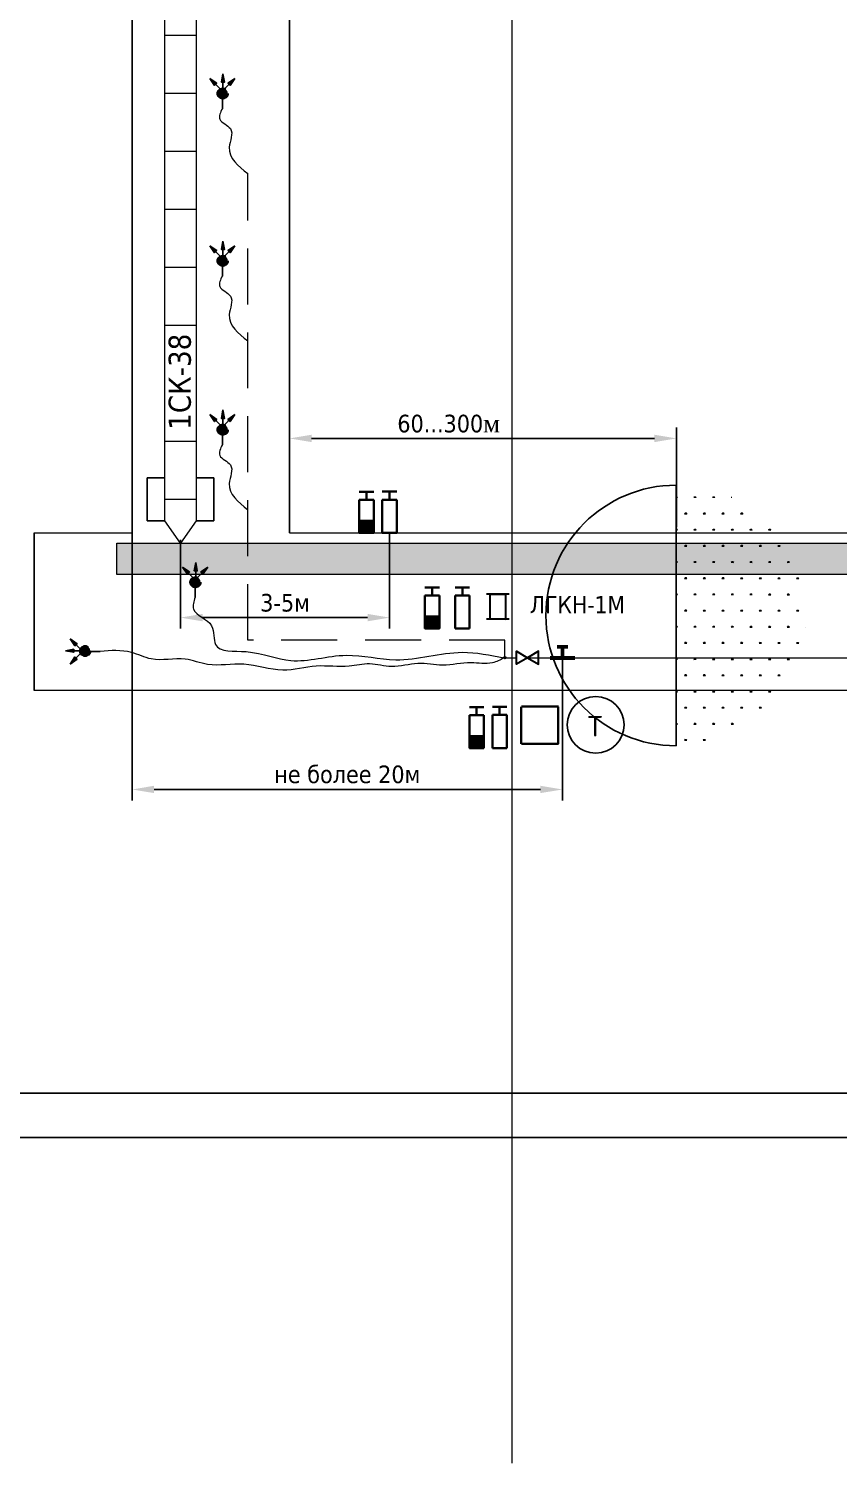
# Model space of a CAD drawing. Header units: millimetres. Extents: x -68401 to -62983, y -49823 to -45544.
# Drawn here: x -63442 to -63350, y -49811.5 to -49648.6 of the extents above; entities that cross this region are included whole.
import ezdxf
from ezdxf.enums import TextEntityAlignment as Align

# ---------------------------------------------------------------- set-up
doc = ezdxf.new("R2010")
doc.units = ezdxf.units.MM
doc.header["$PDMODE"] = 2
doc.header["$PDSIZE"] = 100
doc.linetypes.add('ACAD_ISO10W100', pattern=[18, 12, -3, 0, -3])
doc.linetypes.add('DASHED2', pattern=[9.525, 6.35, -3.175])
doc.layers.add('01', color=7, linetype='Continuous')
doc.styles.get("Standard").update_dxf_attribs({"font": 'TAHOMA.TTF', "height": 2})
doc.styles.add('USER2', font='complex')
doc.styles.add('стиль', font='TAHOMA.TTF')
doc.dimstyles.new('25', dxfattribs={"dimtxt": 2.5, "dimasz": 2.5, "dimexe": 1.25, "dimexo": 0.625, "dimtad": 1, "dimdec": 0, "dimlfac": 25, "dimtxsty": 'Standard', "dimcen": 2.5, "dimadec": 0, "dimazin": 0, "dimtfac": 1, "dimtdec": 0, "dimtmove": 0, "dimatfit": 3, "dimfxl": 0, "dimarcsym": 0})

# ---------------------------------------------------------------- blocks, each defined once
blk = doc.blocks.new('кран ПП')
at = {"color": 0, "const_width": 2.7}
for points in [[(2014259.9, -242290.6), (2014268, -242290.6)], [(2014263.9, -242298.8), (2014263.9, -242291.3)], [(2014254.9, -242298.8), (2014273, -242298.8)]]:
    blk.add_lwpolyline(points, dxfattribs=at)
blk = doc.blocks.new('*D919')
at = {"color": 0, "linetype": 'ByBlock', "lineweight": -2, "ltscale": 0.3}
for p, q in [((-63430.26, -49705.86), (-63430.26, -49736.25)), ((-63381.37, -49720.04), (-63381.37, -49736.25)), ((-63427.76, -49735), (-63383.87, -49735))]:
    blk.add_line(p, q, dxfattribs=at)
at = {"color": 0, "lineweight": 15, "ltscale": 0.3}
for points in [[(-63427.76, -49734.58), (-63427.76, -49735.41), (-63430.26, -49735)], [(-63383.87, -49734.58), (-63383.87, -49735.41), (-63381.37, -49735)]]:
    blk.add_solid(points, dxfattribs=at)
at = {"layer": 'Defpoints', "color": 0, "lineweight": 15, "ltscale": 0.3}
for p in [(-63430.26, -49705.86), (-63381.37, -49720.04), (-63381.37, -49735)]:
    blk.add_point(p, dxfattribs=at)
at = {"color": 0, "lineweight": 15, "ltscale": 0.3, "insert": (-63405.82, -49733.3), "char_height": 2, "attachment_point": 5}
blk.add_mtext('не более 20м', dxfattribs=at)
blk = doc.blocks.new('Телефон')
at = {"color": 112, "linetype": 'Continuous'}
blk.add_circle((-148626, -33347), 1249, dxfattribs=at)
at = {"color": 112, "linetype": 'Continuous', "style": 'USER2', "text_generation_flag": 2}
blk.add_text('Т', height=900, rotation=0.46269, dxfattribs=at).set_placement((-148647, -33860), align=Align.CENTER)
blk = doc.blocks.new('*D933')
at = {"color": 0, "lineweight": -2, "ltscale": 0.3}
for p, q in [((-63401.02, -49705.75), (-63401.02, -49716.74)), ((-63424.76, -49706.66), (-63424.76, -49716.74)), ((-63422.26, -49715.49), (-63403.52, -49715.49))]:
    blk.add_line(p, q, dxfattribs=at)
at = {"color": 0, "lineweight": 15, "ltscale": 0.3}
for points in [[(-63422.26, -49715.07), (-63422.26, -49715.91), (-63424.76, -49715.49)], [(-63403.52, -49715.07), (-63403.52, -49715.91), (-63401.02, -49715.49)]]:
    blk.add_solid(points, dxfattribs=at)
at = {"layer": 'Defpoints', "color": 0, "lineweight": 15, "ltscale": 0.3}
for p in [(-63424.76, -49706.03), (-63401.02, -49705.12), (-63401.02, -49715.49)]:
    blk.add_point(p, dxfattribs=at)
at = {"color": 0, "lineweight": 0, "ltscale": 0.3, "insert": (-63412.89, -49713.82), "char_height": 2, "attachment_point": 5}
blk.add_mtext('3-5м', dxfattribs=at)
blk = doc.blocks.new('Сланцевый заслон')
at = {"color": 249, "linetype": 'Continuous', "lineweight": 13}
for p, q in [((-454058, 105950), (-454050, 105950)), ((-453735, 105949), (-453690, 105948)), ((-453724, 105949), (-453731, 105961)), ((-453719, 105949), (-453718, 105966)), ((-453713, 105948), (-453713, 105971)), ((-453707, 105948), (-453707, 105966)), ((-453702, 105948), (-453694, 105961)), ((-453376, 105947), (-453331, 105947)), ((-453365, 105947), (-453372, 105959)), ((-453359, 105947), (-453359, 105965)), ((-453354, 105947), (-453353, 105969)), ((-453348, 105947), (-453348, 105965)), ((-453342, 105947), (-453335, 105959)), ((-453017, 105945), (-452990, 105945)), ((-453005, 105945), (-453013, 105958)), ((-453000, 105945), (-453000, 105963)), ((-452994, 105945), (-452994, 105967))]:
    blk.add_line(p, q, dxfattribs=at)
at = {"layer": '01', "color": 249, "linetype": 'Continuous'}
for p, q in [((-452988, 106184), (-453013, 101168)), ((-454276, 105640), (-454231, 105640)), ((-454265, 105640), (-454272, 105652)), ((-454259, 105640), (-454259, 105658)), ((-454254, 105640), (-454253, 105662)), ((-454248, 105640), (-454248, 105658)), ((-454242, 105640), (-454235, 105652)), ((-453917, 105638), (-453872, 105638)), ((-453905, 105638), (-453912, 105651)), ((-453900, 105638), (-453900, 105656)), ((-453894, 105638), (-453894, 105661)), ((-453889, 105638), (-453888, 105656)), ((-453883, 105638), (-453876, 105650)), ((-453557, 105637), (-453512, 105636)), ((-453546, 105636), (-453553, 105649)), ((-453540, 105636), (-453540, 105654)), ((-453535, 105636), (-453535, 105659)), ((-453529, 105636), (-453529, 105654)), ((-453524, 105636), (-453516, 105649)), ((-453198, 105635), (-453153, 105635)), ((-453187, 105635), (-453194, 105647)), ((-453181, 105635), (-453181, 105653)), ((-453175, 105635), (-453175, 105657)), ((-453170, 105635), (-453170, 105653)), ((-453164, 105635), (-453157, 105647)), ((-454817, 105331), (-454772, 105331)), ((-454805, 105331), (-454812, 105344)), ((-454800, 105331), (-454800, 105349)), ((-454794, 105331), (-454794, 105354)), ((-454788, 105331), (-454788, 105349)), ((-454783, 105331), (-454776, 105344)), ((-454457, 105330), (-454412, 105329)), ((-454446, 105330), (-454453, 105342)), ((-454440, 105330), (-454440, 105348)), ((-454435, 105330), (-454435, 105352)), ((-454429, 105330), (-454429, 105347)), ((-454423, 105329), (-454416, 105342)), ((-454098, 105328), (-454053, 105328)), ((-454087, 105328), (-454094, 105340)), ((-454081, 105328), (-454081, 105346)), ((-454075, 105328), (-454075, 105350)), ((-454070, 105328), (-454070, 105346)), ((-454064, 105328), (-454057, 105340)), ((-453738, 105326), (-453694, 105326)), ((-453727, 105326), (-453734, 105339)), ((-453722, 105326), (-453721, 105344)), ((-453716, 105326), (-453716, 105348)), ((-453710, 105326), (-453710, 105344)), ((-453705, 105326), (-453697, 105338)), ((-453379, 105324), (-453334, 105324)), ((-453368, 105324), (-453375, 105337)), ((-453362, 105324), (-453362, 105342)), ((-453357, 105324), (-453356, 105347)), ((-453351, 105324), (-453351, 105342)), ((-453345, 105324), (-453338, 105337)), ((-453020, 105323), (-452993, 105323)), ((-453008, 105323), (-453016, 105335)), ((-453003, 105323), (-453003, 105341)), ((-452997, 105323), (-452997, 105345)), ((-454998, 105021), (-454953, 105021)), ((-454987, 105021), (-454994, 105033)), ((-454981, 105021), (-454981, 105039)), ((-454975, 105021), (-454975, 105043)), ((-454970, 105021), (-454970, 105039)), ((-454964, 105021), (-454957, 105033)), ((-454638, 105019), (-454593, 105019)), ((-454627, 105019), (-454634, 105032)), ((-454622, 105019), (-454621, 105037)), ((-454616, 105019), (-454616, 105042)), ((-454610, 105019), (-454610, 105037)), ((-454605, 105019), (-454597, 105032)), ((-454279, 105018), (-454234, 105017)), ((-454268, 105017), (-454275, 105030)), ((-454262, 105017), (-454262, 105035)), ((-454257, 105017), (-454256, 105040)), ((-454251, 105017), (-454251, 105035)), ((-454245, 105017), (-454238, 105030)), ((-453920, 105016), (-453875, 105016)), ((-453908, 105016), (-453916, 105028)), ((-453903, 105016), (-453903, 105034)), ((-453897, 105016), (-453897, 105038)), ((-453892, 105016), (-453891, 105034)), ((-453886, 105016), (-453879, 105028)), ((-453560, 105014), (-453515, 105014)), ((-453549, 105014), (-453556, 105026)), ((-453543, 105014), (-453543, 105032)), ((-453538, 105014), (-453538, 105036)), ((-453532, 105014), (-453532, 105032)), ((-453527, 105014), (-453519, 105026)), ((-453201, 105012), (-453156, 105012)), ((-453190, 105012), (-453197, 105025)), ((-453184, 105012), (-453184, 105030)), ((-453178, 105012), (-453178, 105035)), ((-453173, 105012), (-453173, 105030)), ((-453167, 105012), (-453160, 105025)), ((-455179, 104711), (-455134, 104710)), ((-455168, 104711), (-455175, 104723)), ((-455162, 104711), (-455162, 104729)), ((-455156, 104711), (-455156, 104733)), ((-455151, 104711), (-455151, 104729)), ((-455145, 104711), (-455138, 104723)), ((-454820, 104709), (-454775, 104709)), ((-454808, 104709), (-454815, 104721)), ((-454803, 104709), (-454803, 104727)), ((-454797, 104709), (-454797, 104731)), ((-454791, 104709), (-454791, 104727)), ((-454786, 104709), (-454779, 104721)), ((-454460, 104707), (-454415, 104707)), ((-454449, 104707), (-454456, 104720)), ((-454443, 104707), (-454443, 104725)), ((-454438, 104707), (-454438, 104730)), ((-454432, 104707), (-454432, 104725)), ((-454427, 104707), (-454419, 104719)), ((-454101, 104705), (-454056, 104705)), ((-454090, 104705), (-454097, 104718)), ((-454084, 104705), (-454084, 104723)), ((-454078, 104705), (-454078, 104728)), ((-454073, 104705), (-454073, 104723)), ((-454067, 104705), (-454060, 104718)), ((-453741, 104704), (-453697, 104703)), ((-453730, 104704), (-453737, 104716)), ((-453725, 104704), (-453725, 104722)), ((-453719, 104704), (-453719, 104726)), ((-453713, 104704), (-453713, 104722)), ((-453708, 104704), (-453701, 104716)), ((-453382, 104702), (-453337, 104702)), ((-453371, 104702), (-453378, 104714)), ((-453365, 104702), (-453365, 104720)), ((-453360, 104702), (-453360, 104724)), ((-453354, 104702), (-453354, 104720)), ((-453348, 104702), (-453341, 104714)), ((-453023, 104700), (-452996, 104700)), ((-453011, 104700), (-453019, 104713)), ((-453006, 104700), (-453006, 104718)), ((-453000, 104700), (-453000, 104723)), ((-455360, 104400), (-455315, 104400)), ((-455349, 104400), (-455356, 104413)), ((-455343, 104400), (-455343, 104418)), ((-455338, 104400), (-455338, 104423)), ((-455332, 104400), (-455332, 104418)), ((-455326, 104400), (-455319, 104413)), ((-455001, 104399), (-454956, 104398)), ((-454990, 104399), (-454997, 104411)), ((-454984, 104398), (-454984, 104416)), ((-454978, 104398), (-454978, 104421)), ((-454973, 104398), (-454973, 104416)), ((-454967, 104398), (-454960, 104411)), ((-454641, 104397), (-454596, 104397)), ((-454630, 104397), (-454637, 104409)), ((-454625, 104397), (-454624, 104415)), ((-454619, 104397), (-454619, 104419)), ((-454613, 104397), (-454613, 104415)), ((-454608, 104397), (-454600, 104409)), ((-454282, 104395), (-454237, 104395)), ((-454271, 104395), (-454278, 104408)), ((-454265, 104395), (-454265, 104413)), ((-454260, 104395), (-454259, 104417)), ((-454254, 104395), (-454254, 104413)), ((-454248, 104395), (-454241, 104407)), ((-453923, 104393), (-453878, 104393)), ((-453911, 104393), (-453919, 104406)), ((-453906, 104393), (-453906, 104411)), ((-453900, 104393), (-453900, 104416)), ((-453895, 104393), (-453894, 104411)), ((-453889, 104393), (-453882, 104406)), ((-453563, 104392), (-453518, 104391)), ((-453552, 104392), (-453559, 104404)), ((-453546, 104392), (-453546, 104409)), ((-453541, 104391), (-453541, 104414)), ((-453535, 104391), (-453535, 104409)), ((-453530, 104391), (-453522, 104404)), ((-453204, 104390), (-453159, 104390)), ((-453193, 104390), (-453200, 104402)), ((-453187, 104390), (-453187, 104408)), ((-453181, 104390), (-453181, 104412)), ((-453176, 104390), (-453176, 104408)), ((-453170, 104390), (-453163, 104402)), ((-455182, 104088), (-455137, 104088)), ((-455171, 104088), (-455178, 104101)), ((-455165, 104088), (-455165, 104106)), ((-455160, 104088), (-455159, 104111)), ((-455154, 104088), (-455154, 104106)), ((-455148, 104088), (-455141, 104100)), ((-454823, 104086), (-454778, 104086)), ((-454811, 104086), (-454818, 104099)), ((-454806, 104086), (-454806, 104104)), ((-454800, 104086), (-454800, 104109)), ((-454795, 104086), (-454794, 104104)), ((-454789, 104086), (-454782, 104099)), ((-454463, 104085), (-454418, 104085)), ((-454452, 104085), (-454459, 104097)), ((-454446, 104085), (-454446, 104103)), ((-454441, 104085), (-454441, 104107)), ((-454435, 104085), (-454435, 104103)), ((-454430, 104085), (-454422, 104097)), ((-454104, 104083), (-454059, 104083)), ((-454093, 104083), (-454100, 104095)), ((-454087, 104083), (-454087, 104101)), ((-454081, 104083), (-454081, 104105)), ((-454076, 104083), (-454076, 104101)), ((-454070, 104083), (-454063, 104095)), ((-453744, 104081), (-453700, 104081)), ((-453733, 104081), (-453740, 104094)), ((-453728, 104081), (-453728, 104099)), ((-453722, 104081), (-453722, 104104)), ((-453716, 104081), (-453716, 104099)), ((-453711, 104081), (-453704, 104093)), ((-453374, 104079), (-453381, 104092)), ((-453368, 104079), (-453368, 104097)), ((-453363, 104079), (-453363, 104102)), ((-453357, 104079), (-453357, 104097)), ((-453351, 104079), (-453344, 104092)), ((-453014, 104078), (-453022, 104090)), ((-453009, 104078), (-453009, 104096)), ((-453003, 104078), (-453003, 104100)), ((-453385, 104079), (-453340, 104079)), ((-453026, 104078), (-452999, 104078)), ((-455363, 103778), (-455318, 103778)), ((-455352, 103778), (-455359, 103790)), ((-455346, 103778), (-455346, 103796)), ((-455341, 103778), (-455341, 103800)), ((-455335, 103778), (-455335, 103796)), ((-455329, 103778), (-455322, 103790)), ((-455004, 103776), (-454959, 103776)), ((-454993, 103776), (-455000, 103789)), ((-454987, 103776), (-454987, 103794)), ((-454981, 103776), (-454981, 103798)), ((-454976, 103776), (-454976, 103794)), ((-454970, 103776), (-454963, 103788)), ((-454644, 103774), (-454599, 103774)), ((-454633, 103774), (-454640, 103787)), ((-454628, 103774), (-454627, 103792)), ((-454622, 103774), (-454622, 103797)), ((-454616, 103774), (-454616, 103792)), ((-454611, 103774), (-454603, 103787)), ((-454285, 103773), (-454240, 103772)), ((-454274, 103773), (-454281, 103785)), ((-454268, 103773), (-454268, 103791)), ((-454263, 103773), (-454262, 103795)), ((-454257, 103772), (-454257, 103790)), ((-454251, 103772), (-454244, 103785)), ((-453926, 103771), (-453881, 103771)), ((-453914, 103771), (-453922, 103783)), ((-453909, 103771), (-453909, 103789)), ((-453903, 103771), (-453903, 103793)), ((-453898, 103771), (-453898, 103789)), ((-453892, 103771), (-453885, 103783)), ((-453566, 103769), (-453521, 103769)), ((-453555, 103769), (-453562, 103782)), ((-453549, 103769), (-453549, 103787)), ((-453544, 103769), (-453544, 103791)), ((-453538, 103769), (-453538, 103787)), ((-453533, 103769), (-453525, 103781)), ((-453207, 103767), (-453162, 103767)), ((-453196, 103767), (-453203, 103780)), ((-453190, 103767), (-453190, 103785)), ((-453184, 103767), (-453184, 103790)), ((-453179, 103767), (-453179, 103785)), ((-453173, 103767), (-453166, 103780)), ((-455500, 103467), (-455499, 103467)), ((-455185, 103466), (-455140, 103466)), ((-455174, 103466), (-455181, 103478)), ((-455168, 103466), (-455168, 103484)), ((-455163, 103466), (-455162, 103488)), ((-455157, 103466), (-455157, 103484)), ((-455151, 103466), (-455144, 103478)), ((-454826, 103464), (-454781, 103464)), ((-454814, 103464), (-454822, 103476)), ((-454809, 103464), (-454809, 103482)), ((-454803, 103464), (-454803, 103486)), ((-454798, 103464), (-454797, 103482)), ((-454792, 103464), (-454785, 103476)), ((-454466, 103462), (-454421, 103462)), ((-454455, 103462), (-454462, 103475)), ((-454449, 103462), (-454449, 103480)), ((-454444, 103462), (-454444, 103485)), ((-454438, 103462), (-454438, 103480)), ((-454433, 103462), (-454425, 103475)), ((-454107, 103461), (-454062, 103460)), ((-454096, 103460), (-454103, 103473)), ((-454090, 103460), (-454090, 103478)), ((-454084, 103460), (-454084, 103483)), ((-454079, 103460), (-454079, 103478)), ((-454073, 103460), (-454066, 103473)), ((-453747, 103459), (-453703, 103459)), ((-453736, 103459), (-453743, 103471)), ((-453731, 103459), (-453731, 103477)), ((-453725, 103459), (-453725, 103481)), ((-453719, 103459), (-453719, 103477)), ((-453714, 103459), (-453707, 103471)), ((-453388, 103457), (-453343, 103457)), ((-453377, 103457), (-453384, 103469)), ((-453371, 103457), (-453371, 103475)), ((-453366, 103457), (-453366, 103479)), ((-453360, 103457), (-453360, 103475)), ((-453354, 103457), (-453347, 103469)), ((-453029, 103455), (-453002, 103455)), ((-453018, 103455), (-453025, 103468)), ((-453012, 103455), (-453012, 103473)), ((-453006, 103455), (-453006, 103478)), ((-455366, 103155), (-455321, 103155)), ((-455355, 103155), (-455362, 103168)), ((-455349, 103155), (-455349, 103173)), ((-455344, 103155), (-455344, 103178)), ((-455338, 103155), (-455338, 103173)), ((-455333, 103155), (-455325, 103168)), ((-455007, 103154), (-454962, 103153)), ((-454996, 103154), (-455003, 103166)), ((-454990, 103154), (-454990, 103172)), ((-454984, 103154), (-454984, 103176)), ((-454979, 103154), (-454979, 103171)), ((-454973, 103153), (-454966, 103166)), ((-454647, 103152), (-454603, 103152)), ((-454636, 103152), (-454643, 103164)), ((-454631, 103152), (-454631, 103170)), ((-454625, 103152), (-454625, 103174)), ((-454619, 103152), (-454619, 103170)), ((-454614, 103152), (-454607, 103164)), ((-454288, 103150), (-454243, 103150)), ((-454277, 103150), (-454284, 103163)), ((-454271, 103150), (-454271, 103168)), ((-454266, 103150), (-454265, 103173)), ((-454260, 103150), (-454260, 103168)), ((-454254, 103150), (-454247, 103162)), ((-453929, 103148), (-453884, 103148)), ((-453917, 103148), (-453925, 103161)), ((-453912, 103148), (-453912, 103166)), ((-453906, 103148), (-453906, 103171)), ((-453901, 103148), (-453901, 103166)), ((-453895, 103148), (-453888, 103161)), ((-453569, 103147), (-453524, 103146)), ((-453558, 103147), (-453565, 103159)), ((-453552, 103147), (-453552, 103165)), ((-453547, 103147), (-453547, 103169)), ((-453541, 103147), (-453541, 103165)), ((-453536, 103147), (-453528, 103159)), ((-453210, 103145), (-453165, 103145)), ((-453199, 103145), (-453206, 103157)), ((-453193, 103145), (-453193, 103163)), ((-453187, 103145), (-453187, 103167)), ((-453182, 103145), (-453182, 103163)), ((-453176, 103145), (-453169, 103157)), ((-455188, 102843), (-455143, 102843)), ((-455177, 102843), (-455184, 102856)), ((-455171, 102843), (-455171, 102861)), ((-455166, 102843), (-455165, 102866)), ((-455160, 102843), (-455160, 102861)), ((-455154, 102843), (-455147, 102856)), ((-454829, 102842), (-454784, 102841)), ((-454817, 102842), (-454825, 102854)), ((-454812, 102841), (-454812, 102859)), ((-454806, 102841), (-454806, 102864)), ((-454801, 102841), (-454800, 102859)), ((-454795, 102841), (-454788, 102854)), ((-454469, 102840), (-454424, 102840)), ((-454458, 102840), (-454465, 102852)), ((-454452, 102840), (-454452, 102858)), ((-454447, 102840), (-454447, 102862)), ((-454441, 102840), (-454441, 102858)), ((-454436, 102840), (-454428, 102852)), ((-454110, 102838), (-454065, 102838)), ((-454099, 102838), (-454106, 102850)), ((-454093, 102838), (-454093, 102856)), ((-454087, 102838), (-454087, 102860)), ((-454082, 102838), (-454082, 102856)), ((-454076, 102838), (-454069, 102850)), ((-453751, 102836), (-453706, 102836)), ((-453739, 102836), (-453746, 102849)), ((-453734, 102836), (-453734, 102854)), ((-453728, 102836), (-453728, 102859)), ((-453722, 102836), (-453722, 102854)), ((-453717, 102836), (-453710, 102849)), ((-453391, 102835), (-453346, 102834)), ((-453380, 102835), (-453387, 102847)), ((-453374, 102834), (-453374, 102852)), ((-453369, 102834), (-453369, 102857)), ((-453363, 102834), (-453363, 102852)), ((-453357, 102834), (-453350, 102847)), ((-453032, 102833), (-453005, 102833)), ((-453021, 102833), (-453028, 102845)), ((-453015, 102833), (-453015, 102851)), ((-453009, 102833), (-453009, 102855)), ((-455010, 102531), (-454965, 102531)), ((-454999, 102531), (-455006, 102544)), ((-454993, 102531), (-454993, 102549)), ((-454987, 102531), (-454987, 102554)), ((-454982, 102531), (-454982, 102549)), ((-454976, 102531), (-454969, 102543)), ((-454650, 102529), (-454606, 102529)), ((-454639, 102529), (-454646, 102542)), ((-454634, 102529), (-454634, 102547)), ((-454628, 102529), (-454628, 102552)), ((-454622, 102529), (-454622, 102547)), ((-454617, 102529), (-454610, 102542)), ((-454291, 102528), (-454246, 102527)), ((-454280, 102528), (-454287, 102540)), ((-454274, 102528), (-454274, 102546)), ((-454269, 102528), (-454269, 102550)), ((-454263, 102528), (-454263, 102546)), ((-454257, 102528), (-454250, 102540)), ((-453932, 102526), (-453887, 102526)), ((-453920, 102526), (-453928, 102538)), ((-453915, 102526), (-453915, 102544)), ((-453909, 102526), (-453909, 102548)), ((-453904, 102526), (-453904, 102544)), ((-453898, 102526), (-453891, 102538)), ((-453572, 102524), (-453527, 102524)), ((-453561, 102524), (-453568, 102537)), ((-453555, 102524), (-453555, 102542)), ((-453550, 102524), (-453550, 102547)), ((-453544, 102524), (-453544, 102542)), ((-453539, 102524), (-453531, 102536)), ((-453213, 102522), (-453168, 102522)), ((-453202, 102522), (-453209, 102535)), ((-453196, 102522), (-453196, 102540)), ((-453191, 102522), (-453190, 102545)), ((-453185, 102522), (-453185, 102540)), ((-453179, 102522), (-453172, 102535)), ((-454832, 102219), (-454787, 102219)), ((-454820, 102219), (-454828, 102232)), ((-454815, 102219), (-454815, 102237)), ((-454809, 102219), (-454809, 102241)), ((-454804, 102219), (-454804, 102237)), ((-454798, 102219), (-454791, 102231)), ((-454472, 102217), (-454427, 102217)), ((-454461, 102217), (-454468, 102230)), ((-454455, 102217), (-454455, 102235)), ((-454450, 102217), (-454450, 102240)), ((-454444, 102217), (-454444, 102235)), ((-454439, 102217), (-454431, 102230)), ((-454113, 102216), (-454068, 102215)), ((-454102, 102216), (-454109, 102228)), ((-454096, 102216), (-454096, 102234)), ((-454090, 102216), (-454090, 102238)), ((-454085, 102215), (-454085, 102233)), ((-454079, 102215), (-454072, 102228)), ((-453754, 102214), (-453709, 102214)), ((-453742, 102214), (-453749, 102226)), ((-453737, 102214), (-453737, 102232)), ((-453731, 102214), (-453731, 102236)), ((-453725, 102214), (-453725, 102232)), ((-453720, 102214), (-453713, 102226)), ((-453394, 102212), (-453349, 102212)), ((-453383, 102212), (-453390, 102225)), ((-453377, 102212), (-453377, 102230)), ((-453372, 102212), (-453372, 102234)), ((-453366, 102212), (-453366, 102230)), ((-453360, 102212), (-453353, 102224)), ((-453035, 102210), (-453008, 102210)), ((-453024, 102210), (-453031, 102223)), ((-453018, 102210), (-453018, 102228)), ((-453012, 102210), (-453012, 102233)), ((-454653, 101907), (-454609, 101907)), ((-454642, 101907), (-454649, 101919)), ((-454637, 101907), (-454637, 101925)), ((-454631, 101907), (-454631, 101929)), ((-454625, 101907), (-454625, 101925)), ((-454620, 101907), (-454613, 101919)), ((-454294, 101905), (-454249, 101905)), ((-454283, 101905), (-454290, 101918)), ((-454277, 101905), (-454277, 101923)), ((-454272, 101905), (-454272, 101928)), ((-454266, 101905), (-454266, 101923)), ((-454260, 101905), (-454253, 101918)), ((-453935, 101904), (-453890, 101903)), ((-453924, 101903), (-453931, 101916)), ((-453918, 101903), (-453918, 101921)), ((-453912, 101903), (-453912, 101926)), ((-453907, 101903), (-453907, 101921)), ((-453901, 101903), (-453894, 101916)), ((-453575, 101902), (-453530, 101902)), ((-453564, 101902), (-453571, 101914)), ((-453559, 101902), (-453558, 101920)), ((-453553, 101902), (-453553, 101924)), ((-453547, 101902), (-453547, 101920)), ((-453542, 101902), (-453534, 101914)), ((-453216, 101900), (-453171, 101900)), ((-453205, 101900), (-453212, 101912)), ((-453199, 101900), (-453199, 101918)), ((-453194, 101900), (-453193, 101922)), ((-453188, 101900), (-453188, 101918)), ((-453182, 101900), (-453175, 101912)), ((-454105, 101593), (-454112, 101606)), ((-454099, 101593), (-454099, 101611)), ((-454093, 101593), (-454093, 101616)), ((-454088, 101593), (-454088, 101611)), ((-454082, 101593), (-454075, 101605)), ((-453745, 101591), (-453752, 101604)), ((-453740, 101591), (-453740, 101609)), ((-453734, 101591), (-453734, 101614)), ((-453728, 101591), (-453728, 101609)), ((-453723, 101591), (-453716, 101604)), ((-453386, 101590), (-453393, 101602)), ((-453380, 101590), (-453380, 101608)), ((-453375, 101590), (-453375, 101612)), ((-453369, 101590), (-453369, 101607)), ((-453363, 101590), (-453356, 101602)), ((-453027, 101588), (-453034, 101600)), ((-453021, 101588), (-453021, 101606)), ((-453015, 101588), (-453015, 101610)), ((-454116, 101593), (-454071, 101593)), ((-453757, 101591), (-453712, 101591)), ((-453397, 101590), (-453352, 101589)), ((-453038, 101588), (-453011, 101588)), ((-453578, 101279), (-453533, 101279)), ((-453567, 101279), (-453574, 101292)), ((-453562, 101279), (-453561, 101297)), ((-453556, 101279), (-453556, 101302)), ((-453550, 101279), (-453550, 101297)), ((-453545, 101279), (-453537, 101292)), ((-453219, 101278), (-453174, 101277)), ((-453208, 101278), (-453215, 101290)), ((-453202, 101277), (-453202, 101295)), ((-453197, 101277), (-453196, 101300)), ((-453191, 101277), (-453191, 101295)), ((-453185, 101277), (-453178, 101290))]:
    blk.add_line(p, q, dxfattribs=at)
blk.add_arc((-453001, 103676), 2508, 89.7217, 269.7217, dxfattribs=at)
blk = doc.blocks.new('*D935')
at = {"color": 0, "lineweight": -2, "ltscale": 0.3}
for p, q in [((-63412.37, -49705.24), (-63412.37, -49693.9)), ((-63368.43, -49705.24), (-63368.43, -49693.9)), ((-63409.87, -49695.15), (-63370.93, -49695.15))]:
    blk.add_line(p, q, dxfattribs=at)
at = {"color": 0, "lineweight": 15, "ltscale": 0.3}
for points in [[(-63409.87, -49694.73), (-63409.87, -49695.57), (-63412.37, -49695.15)], [(-63370.93, -49694.73), (-63370.93, -49695.57), (-63368.43, -49695.15)]]:
    blk.add_solid(points, dxfattribs=at)
at = {"layer": 'Defpoints', "color": 0, "lineweight": 15, "ltscale": 0.3}
for p in [(-63368.43, -49695.15), (-63412.37, -49705.86), (-63368.43, -49705.86)]:
    blk.add_point(p, dxfattribs=at)
at = {"color": 0, "lineweight": 0, "ltscale": 0.3, "insert": (-63394.3, -49693.48), "char_height": 2, "attachment_point": 5}
blk.add_mtext('60...300{\\fTimes New Roman|b0|i0|c204|p18;м}', dxfattribs=at)
blk = doc.blocks.new('Устр. оросительное')
for points in [[(2014260.61, -242464.8), (2014263.69, -242466.96), (2014262.74, -242467.89)], [(2014258.57, -242470.05), (2014262.26, -242470.71), (2014262.26, -242469.39)], [(2014260.61, -242475.86), (2014263.69, -242473.7), (2014262.74, -242472.77)]]:
    blk.add_hatch(color=5).paths.add_polyline_path(points)
h = blk.add_hatch(color=5)
edge = h.paths.add_edge_path()
edge.add_arc((2014267.24, -242470.17), 2.27, 0, 360)
at = {"color": 5}
for p, q in [((2014260.61, -242464.8), (2014265.13, -242469.35)), ((2014258.57, -242470.05), (2014264.98, -242470.05)), ((2014260.61, -242475.86), (2014265.13, -242471.31)), ((2014269.5, -242470.33), (2014273.76, -242470.33))]:
    blk.add_line(p, q, dxfattribs=at)
for points in [[(2014260.61, -242464.8), (2014263.69, -242466.96), (2014262.74, -242467.89), (2014260.61, -242464.8)], [(2014258.57, -242470.05), (2014262.26, -242470.71), (2014262.26, -242469.39), (2014258.57, -242470.05)], [(2014260.61, -242475.86), (2014263.69, -242473.7), (2014262.74, -242472.77), (2014260.61, -242475.86)]]:
    blk.add_lwpolyline(points, close=True, dxfattribs=at)
at = {"color": 5, "linetype": 'ACAD_ISO10W100', "lineweight": 30}
blk.add_circle((2014267.24, -242470.17), 2.27, dxfattribs=at)

msp = doc.modelspace()

# ---------------------------------------------------------------- hatches: boundary and pattern name
for points in [[(-63404.46, -49704.509), (-63404.46, -49705.873), (-63402.819, -49705.873), (-63402.819, -49704.509)], [(-63397.001, -49715.374), (-63397.001, -49716.738), (-63395.36, -49716.738), (-63395.36, -49715.374)], [(-63391.951, -49728.944), (-63391.951, -49730.307), (-63390.31, -49730.307), (-63390.31, -49728.944)]]:
    msp.add_hatch(color=7).paths.add_polyline_path(points)
at = {"lineweight": 15, "ltscale": 0.3}
msp.add_hatch(color=253, dxfattribs=at).paths.add_polyline_path([(-63431.982, -49707.04), (-63250.991, -49707.04), (-63247.685, -49708.821), (-63250.921, -49710.602), (-63267.09, -49710.602), (-63267.09, -49712.134), (-63275.442, -49712.134), (-63275.442, -49710.602), (-63431.982, -49710.602)])
at = {"lineweight": 30, "ltscale": 0.3}
h = msp.add_hatch(color=1, dxfattribs=at)
edge = h.paths.add_edge_path()
edge.add_arc((-63387.911, -49720.039), 0.0975, 0, 360)

# ---------------------------------------------------------------- linework, layer by layer
at = {"color": 253, "lineweight": 15}
msp.add_line((-63387.089, -49811.492), (-63387.089, -49462.45), dxfattribs=at)
for p, q in [((-63430.261, -49705.861), (-63430.262, -49590.811)), ((-63412.37, -49705.861), (-63412.37, -49590.811)), ((-63441.399, -49723.764), (-63441.399, -49705.861)), ((-62988.011, -49769.493), (-63771.168, -49769.493)), ((-62983.011, -49774.493), (-63791.168, -49774.493))]:
    msp.add_line(p, q)
at = {"color": 7, "lineweight": 15, "ltscale": 0.3}
for p, q in [((-63426.547, -49649.368), (-63422.985, -49649.368)), ((-63426.547, -49655.954), (-63422.985, -49655.954)), ((-63426.547, -49662.54), (-63422.985, -49662.54)), ((-63426.547, -49669.127), (-63422.985, -49669.127)), ((-63426.547, -49675.713), (-63422.985, -49675.713)), ((-63426.547, -49682.299), (-63422.985, -49682.299)), ((-63426.547, -49695.472), (-63422.985, -49695.472)), ((-63426.547, -49702.058), (-63422.985, -49702.058)), ((-63441.399, -49705.861), (-63430.261, -49705.861)), ((-63412.37, -49705.861), (-63254.163, -49705.861))]:
    msp.add_line(p, q, dxfattribs=at)
at = {"color": 7, "lineweight": 35}
for p, q in [((-63404.46, -49701.205), (-63402.819, -49701.205)), ((-63403.64, -49702.12), (-63403.64, -49701.205)), ((-63401.845, -49701.193), (-63400.205, -49701.193)), ((-63401.025, -49702.108), (-63401.025, -49701.193)), ((-63404.46, -49702.12), (-63402.819, -49702.12)), ((-63404.46, -49705.873), (-63404.46, -49702.12)), ((-63402.819, -49705.873), (-63402.819, -49702.12)), ((-63401.845, -49702.108), (-63400.205, -49702.108)), ((-63401.845, -49705.861), (-63401.845, -49702.108)), ((-63400.205, -49705.861), (-63400.205, -49702.108)), ((-63404.46, -49704.509), (-63402.819, -49704.509)), ((-63404.46, -49705.873), (-63402.819, -49705.873)), ((-63401.845, -49705.861), (-63400.205, -49705.861)), ((-63397.001, -49712.07), (-63395.36, -49712.07)), ((-63396.181, -49712.985), (-63396.181, -49712.07)), ((-63393.566, -49712.058), (-63391.925, -49712.058)), ((-63392.746, -49712.973), (-63392.746, -49712.058)), ((-63397.001, -49712.985), (-63395.36, -49712.985)), ((-63397.001, -49716.738), (-63397.001, -49712.985)), ((-63395.36, -49716.738), (-63395.36, -49712.985)), ((-63393.566, -49712.973), (-63391.925, -49712.973)), ((-63393.566, -49716.726), (-63393.566, -49712.973)), ((-63391.925, -49716.726), (-63391.925, -49712.973)), ((-63397.001, -49715.374), (-63395.36, -49715.374)), ((-63397.001, -49716.738), (-63395.36, -49716.738)), ((-63393.566, -49716.726), (-63391.925, -49716.726)), ((-63391.951, -49725.639), (-63390.31, -49725.639)), ((-63391.13, -49726.554), (-63391.13, -49725.639)), ((-63389.336, -49725.628), (-63387.695, -49725.628)), ((-63388.516, -49726.542), (-63388.516, -49725.628)), ((-63386.079, -49729.827), (-63386.079, -49725.623)), ((-63381.835, -49725.598), (-63386.039, -49725.598)), ((-63381.874, -49729.827), (-63381.874, -49725.623)), ((-63391.951, -49726.554), (-63390.31, -49726.554)), ((-63391.951, -49730.307), (-63391.951, -49726.554)), ((-63390.31, -49730.307), (-63390.31, -49726.554)), ((-63389.336, -49726.542), (-63387.695, -49726.542)), ((-63389.336, -49730.295), (-63389.336, -49726.542)), ((-63387.695, -49730.295), (-63387.695, -49726.542)), ((-63391.951, -49728.944), (-63390.31, -49728.944)), ((-63391.951, -49730.307), (-63390.31, -49730.307)), ((-63389.336, -49730.295), (-63387.695, -49730.295)), ((-63381.835, -49729.827), (-63386.039, -49729.827))]:
    msp.add_line(p, q, dxfattribs=at)
at = {"color": 7, "lineweight": 30}
for p, q in [((-63387.42, -49712.828), (-63389.996, -49712.828)), ((-63387.42, -49715.679), (-63389.996, -49715.679))]:
    msp.add_line(p, q, dxfattribs=at)
at = {"color": 1, "lineweight": 15, "ltscale": 0.3}
for p, q in [((-63387.911, -49720.039), (-63386.606, -49720.039)), ((-63385.352, -49720.039), (-63385.351, -49720.039)), ((-63385.351, -49720.039), (-63236.898, -49720.04))]:
    msp.add_line(p, q, dxfattribs=at)
at = {"color": 7, "lineweight": 13, "ltscale": 0.3}
msp.add_line((-63254.163, -49723.764), (-63441.399, -49723.764), dxfattribs=at)
at = {"color": 7, "lineweight": 15, "ltscale": 0.3}
for points in [[(-63424.766, -49707.04), (-63426.547, -49704.508), (-63428.552, -49704.508), (-63428.552, -49699.608), (-63426.547, -49699.608), (-63426.547, -49592.682), (-63422.985, -49592.682), (-63422.985, -49699.608), (-63420.98, -49699.608), (-63420.98, -49704.508), (-63422.985, -49704.508), (-63424.766, -49707.04)], [(-63431.982, -49707.04), (-63250.991, -49707.04), (-63247.685, -49708.821), (-63250.921, -49710.602), (-63267.09, -49710.602), (-63267.09, -49712.134), (-63275.442, -49712.134), (-63275.442, -49710.602), (-63431.982, -49710.602), (-63431.982, -49707.04)]]:
    msp.add_lwpolyline(points, dxfattribs=at)
at = {"color": 1, "linetype": 'DASHED2', "lineweight": 15}
msp.add_lwpolyline([(-63387.911, -49719.941), (-63387.911, -49718.033), (-63417.102, -49718.033), (-63417.102, -49665.085)], dxfattribs=at)
at = {"color": 7, "lineweight": 15, "ltscale": 0.3}
for points in [[(-63428.552, -49704.508), (-63426.547, -49704.508), (-63426.547, -49699.608), (-63428.552, -49699.608)], [(-63422.985, -49704.508), (-63420.98, -49704.508), (-63420.98, -49699.608), (-63422.985, -49699.608)]]:
    msp.add_lwpolyline(points, close=True, dxfattribs=at)
at = {"color": 7}
for points in [[(-63404.46, -49704.509), (-63404.46, -49705.873), (-63402.819, -49705.873), (-63402.819, -49704.509), (-63404.46, -49704.509)], [(-63397.001, -49715.374), (-63397.001, -49716.738), (-63395.36, -49716.738), (-63395.36, -49715.374), (-63397.001, -49715.374)], [(-63391.951, -49728.944), (-63391.951, -49730.307), (-63390.31, -49730.307), (-63390.31, -49728.944), (-63391.951, -49728.944)]]:
    msp.add_lwpolyline(points, dxfattribs=at)
at = {"color": 7, "lineweight": 30}
msp.add_lwpolyline([(-63387.835, -49715.688), (-63389.581, -49715.669), (-63389.581, -49712.837), (-63387.835, -49712.819)], close=True, dxfattribs=at)
at = {"color": 1, "lineweight": 30}
for points in [[(-63385.351, -49720.039), (-63386.606, -49720.763), (-63386.606, -49719.315)], [(-63385.351, -49720.039), (-63384.097, -49720.763), (-63384.097, -49719.315)]]:
    msp.add_lwpolyline(points, close=True, dxfattribs=at)
at = {"color": 1, "lineweight": 30, "ltscale": 0.3}
msp.add_circle((-63387.911, -49720.039), 0.0975, dxfattribs=at)
at = {"color": 1, "lineweight": 15}
for points in [[(-63420.007, -49657.686), (-63420.298, -49658.91), (-63419.09, -49659.986), (-63419.217, -49662.102), (-63417.102, -49665.085)], [(-63420.007, -49676.683), (-63420.298, -49677.907), (-63419.09, -49678.983), (-63419.217, -49681.098), (-63417.102, -49684.082)], [(-63420.007, -49695.851), (-63420.298, -49697.074), (-63419.09, -49698.151), (-63419.217, -49700.266), (-63417.102, -49703.249)], [(-63423.103, -49713.166), (-63423.276, -49714.518), (-63421.231, -49716.417), (-63420.775, -49718.553), (-63417.3, -49719.355), (-63412.216, -49720.369), (-63405.936, -49719.762), (-63400.32, -49720.276), (-63392.751, -49719.431), (-63388.005, -49720.064)], [(-63388.005, -49720.064), (-63389.337, -49720.628), (-63391.752, -49720.625), (-63394.976, -49720.883), (-63397.789, -49720.698), (-63400.782, -49721.052), (-63403.278, -49720.741), (-63405.611, -49721.006), (-63409.335, -49721.001), (-63413.15, -49721.458), (-63417.569, -49720.781), (-63421.683, -49720.798), (-63424.224, -49720.211), (-63428.075, -49720.181), (-63430.337, -49719.443), (-63433.899, -49719.325)]]:
    msp.add_spline(points, degree=3, dxfattribs=at)

# ---------------------------------------------------------------- block references
for name, p, xscale, yscale, zscale, rotation in [('Устр. оросительное', (-549.701, 472624.807), 0.2592907200887566, 0.2592907200087211, 0.25929072, 270), ('Устр. оросительное', (-549.701, 472605.811), 0.2592907200887566, 0.2592907200087211, 0.25929072, 270), ('Устр. оросительное', (-549.701, 472586.643), 0.2592907200887566, 0.2592907200087211, 0.25929072, 270), ('Сланцевый заслон', (-66043.932, -50312.311), -0.005898862843912757, 0.005898864179471275, 0.005898863880000001, 359.689075649578), ('Устр. оросительное', (-552.797, 472569.327), 0.2592907200887566, 0.2592907200087211, 0.25929072, 270)]:
    msp.add_blockref(name, p, dxfattribs=dict(xscale=xscale, yscale=yscale, zscale=zscale, rotation=rotation))
for name, p, xscale, yscale, zscale in [('Устр. оросительное', (-585716.392, 13150.981), 0.2592907200869377, 0.2592907200087211, 0.25929072), ('кран ПП', (249986.599, -12024.577), -0.1555744320521626, 0.1555744320048689, 0.155574432)]:
    msp.add_blockref(name, p, dxfattribs=dict(xscale=xscale, yscale=yscale, zscale=zscale))
at = {"layer": '01', "color": 7, "linetype": 'Continuous', "xscale": 0.002579850051915855, "yscale": 0.00257984994641447, "zscale": 0.00257985}
msp.add_blockref('Телефон', (-62994.167, -49641.631), dxfattribs=at)

# ---------------------------------------------------------------- texts
at = {"lineweight": 15, "style": 'стиль'}
msp.add_text('1СК-38', height=2.5131, rotation=90, dxfattribs=at).set_placement((-63423.591, -49694.166))
msp.add_text('ЛГКН-1М', height=1.9579).set_placement((-63385.088, -49715.008))

# ---------------------------------------------------------------- dimensions: what is measured, and where the dimension line sits
at = {"color": 7, "lineweight": 0, "ltscale": 0.3}
dim = msp.add_linear_dim(base=(-63368.431, -49695.149), p1=(-63412.37, -49705.861), p2=(-63368.431, -49705.861), angle=180, text='60...300{\\fTimes New Roman|b0|i0|c204|p18;м}', dimstyle='25', override={"dimtxt": 2, "dimlfac": 50}, dxfattribs=at)
dim.commit()
dim.dimension.update_dxf_attribs({"geometry": '*D935', "text_midpoint": (-63394.303, -49695.149), "dimtype": 160})
at = {"color": 7, "lineweight": 15, "ltscale": 0.3}
dim = msp.add_linear_dim(base=(-63381.371, -49734.998), p1=(-63430.261, -49705.861), p2=(-63381.371, -49720.04), text='не более 20м', dimstyle='25', override={"dimtxt": 2, "dimexo": 0, "dimlfac": 100}, dxfattribs=at)
dim.commit()
dim.dimension.update_dxf_attribs({"geometry": '*D919', "text_midpoint": (-63405.816, -49733.301)})
at = {"color": 7, "lineweight": 0, "ltscale": 0.3}
dim = msp.add_linear_dim(base=(-63401.023, -49715.491), p1=(-63424.762, -49706.03), p2=(-63401.023, -49705.125), text='3-5м', dimstyle='25', override={"dimtxt": 2, "dimlfac": 50}, dxfattribs=at)
dim.commit()
dim.dimension.update_dxf_attribs({"geometry": '*D933', "text_midpoint": (-63412.892, -49715.491), "dimtype": 160})

doc.saveas('drawing.dxf')
